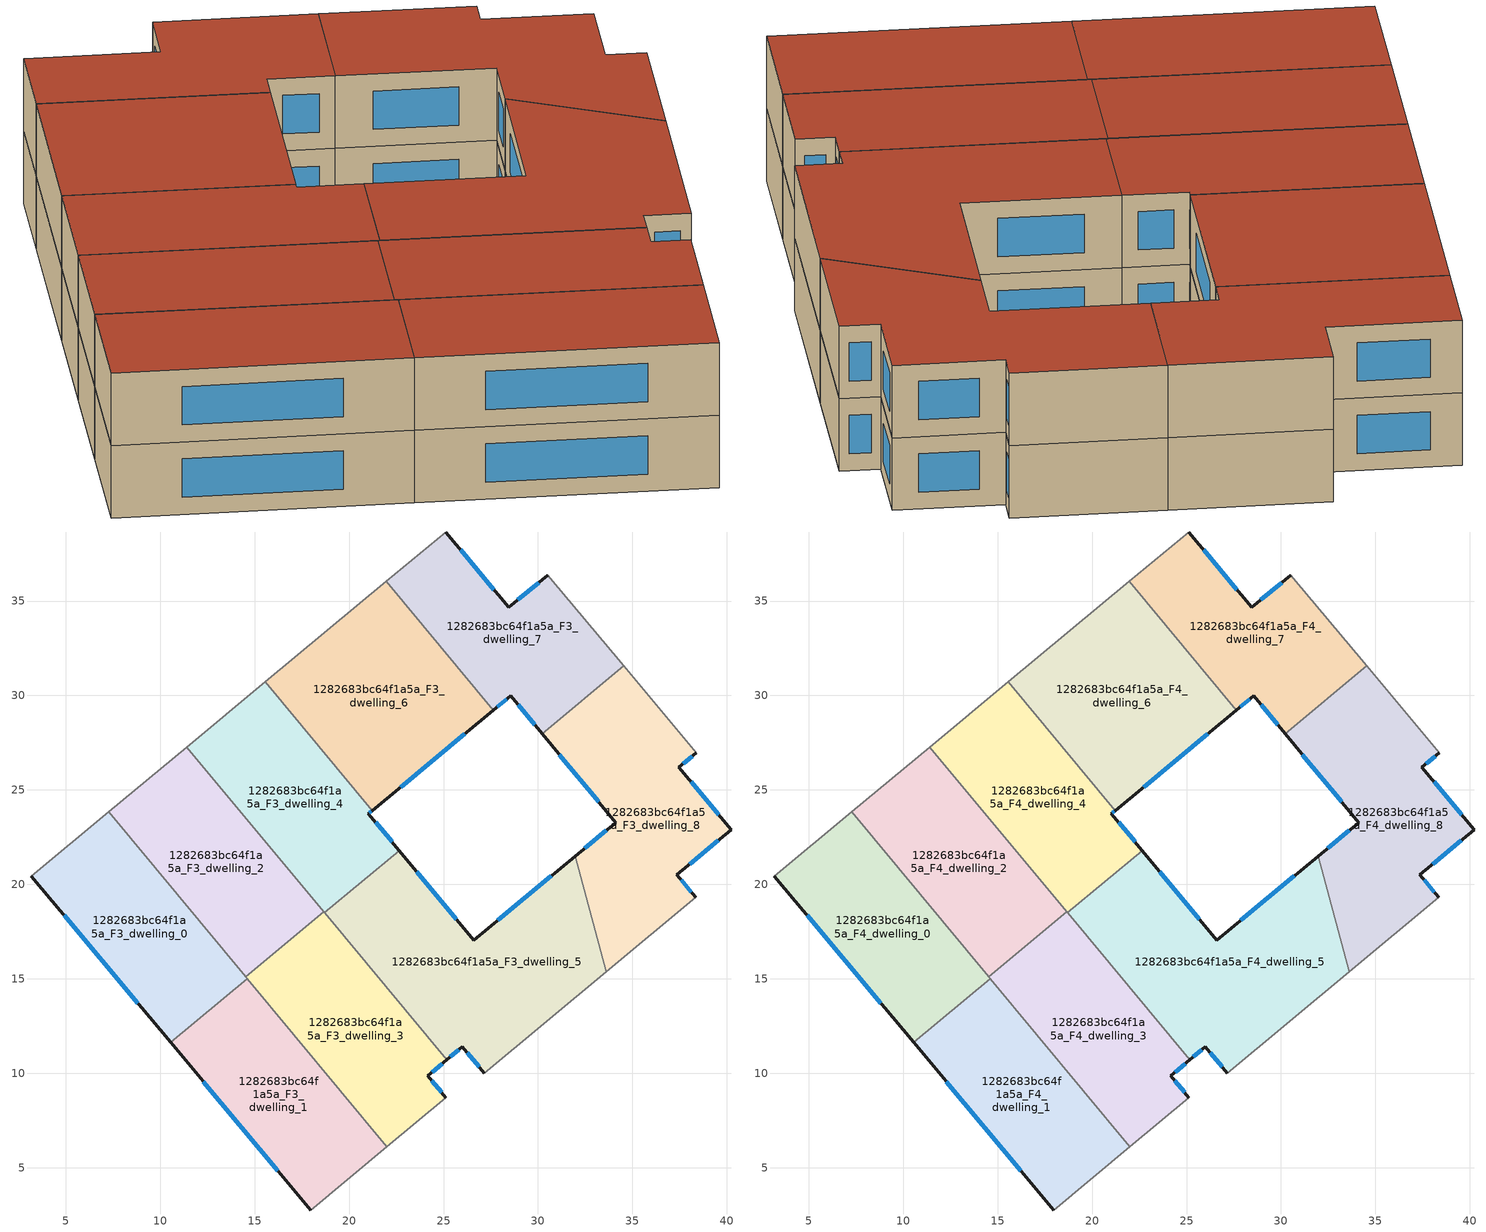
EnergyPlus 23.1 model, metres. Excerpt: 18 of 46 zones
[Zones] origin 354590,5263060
1282683bc64f1a5a_F3_dwelling_0
 floor to 1282683bc64f1a5a_F2_dwelling_0 (EU_floor_Construction): 7.27,23.84 14.61,15.01 10.55,11.63 3.18,20.44 z9
 wall outside (EU_wall_Construction): 3.18,20.44 10.55,11.63 z9:12
 wall to 1282683bc64f1a5a_F3_dwelling_1 (EU_wall_Construction): 10.55,11.63 14.61,15.01 z9:12
 wall adiabatic (EU_wall_Construction): 7.27,23.84 3.18,20.44 z9:12
 wall to 1282683bc64f1a5a_F3_dwelling_2 (EU_wall_Construction): 14.52,15.12 7.27,23.84 z9:12
 wall to 1282683bc64f1a5a_F3_dwelling_3 (EU_wall_Construction): 14.61,15.01 14.52,15.12 z9:12
 window (EU_Window_Construction): 4.91,18.37 8.82,13.7 z9.7:11.3
1282683bc64f1a5a_F3_dwelling_1
 floor to 1282683bc64f1a5a_F2_dwelling_1 (EU_floor_Construction): 14.61,15.01 22,6.12 17.96,2.76 10.55,11.63 z9
 wall outside (EU_wall_Construction): 10.55,11.63 17.96,2.76 z9:12
 wall adiabatic (EU_wall_Construction): 17.96,2.76 22,6.12 z9:12
 wall to 1282683bc64f1a5a_F3_dwelling_3 (EU_wall_Construction): 22,6.12 14.61,15.01 z9:12
 window (EU_Window_Construction): 12.29,9.55 16.22,4.84 z9.7:11.3
1282683bc64f1a5a_F3_dwelling_2
 floor to 1282683bc64f1a5a_F2_dwelling_2 (EU_floor_Construction): 11.41,27.27 18.65,18.55 14.52,15.12 7.27,23.84 z9
 wall to 1282683bc64f1a5a_F3_dwelling_3 (EU_wall_Construction): 14.52,15.12 18.65,18.55 z9:12
 wall adiabatic (EU_wall_Construction): 11.41,27.27 7.27,23.84 z9:12
 wall to 1282683bc64f1a5a_F3_dwelling_4 (EU_wall_Construction): 18.65,18.55 11.41,27.27 z9:12
1282683bc64f1a5a_F3_dwelling_3
 floor to 1282683bc64f1a5a_F2_dwelling_3 (EU_floor_Construction): 18.65,18.55 25.16,10.71 24.15,9.87 25.12,8.71 22,6.12 14.52,15.12 z9
 wall outside (EU_wall_Construction): 25.12,8.71 24.15,9.87 25.16,10.71 z9:12
 wall adiabatic (EU_wall_Construction): 22,6.12 25.12,8.71 z9:12
 wall to 1282683bc64f1a5a_F3_dwelling_5 (EU_wall_Construction): 25.16,10.71 18.7,18.5 z9:12
 wall to 1282683bc64f1a5a_F3_dwelling_4 (EU_wall_Construction): 18.7,18.5 18.65,18.55 z9:12
 window (EU_Window_Construction): 24.39,10.07 24.93,10.51 / 24.9,8.98 24.38,9.6 z9.7:11.3
1282683bc64f1a5a_F3_dwelling_4
 floor to 1282683bc64f1a5a_F2_dwelling_4 (EU_floor_Construction): 21.22,23.91 21.02,23.75 22.65,21.78 18.7,18.5 11.41,27.27 15.56,30.72 z9
 wall outside (EU_wall_Construction): 22.65,21.78 21.02,23.75 21.22,23.91 z9:12
 wall to 1282683bc64f1a5a_F3_dwelling_5 (EU_wall_Construction): 18.7,18.5 22.65,21.78 z9:12
 wall adiabatic (EU_wall_Construction): 15.56,30.72 11.41,27.27 z9:12
 wall to 1282683bc64f1a5a_F3_dwelling_6 (EU_wall_Construction): 21.22,23.91 15.56,30.72 z9:12
 window (EU_Window_Construction): 21.07,23.78 21.17,23.87 / 22.27,22.24 21.41,23.28 z9.7:11.3
1282683bc64f1a5a_F3_dwelling_5
 floor to 1282683bc64f1a5a_F2_dwelling_5 (EU_floor_Construction): 31.98,21.5 33.61,15.37 27.15,10 25.99,11.4 25.16,10.71 18.7,18.5 22.65,21.78 26.6,17.05 z9
 wall outside (EU_wall_Construction): 31.98,21.5 26.6,17.05 22.65,21.78 / 25.16,10.71 25.99,11.4 27.15,10 z9:12
 wall to 1282683bc64f1a5a_F3_dwelling_8 (EU_wall_Construction): 33.61,15.37 31.98,21.5 z9:12
 wall adiabatic (EU_wall_Construction): 27.15,10 33.61,15.37 z9:12
 window (EU_Window_Construction): 25.67,18.16 23.58,20.67 / 30.71,20.45 27.86,18.09 / 26.26,11.07 26.88,10.33 / 25.36,10.87 25.8,11.24 z9.7:11.3
1282683bc64f1a5a_F3_dwelling_6
 floor to 1282683bc64f1a5a_F2_dwelling_6 (EU_floor_Construction): 21.96,36.04 27.63,29.21 21.22,23.91 15.56,30.72 z9
 wall outside (EU_wall_Construction): 21.22,23.91 27.63,29.21 z9:12
 wall adiabatic (EU_wall_Construction): 21.96,36.04 15.56,30.72 z9:12
 wall to 1282683bc64f1a5a_F3_dwelling_7 (EU_wall_Construction): 27.63,29.21 21.96,36.04 z9:12
 window (EU_Window_Construction): 22.72,25.15 26.13,27.97 z9.7:11.3
1282683bc64f1a5a_F3_dwelling_7
 floor to 1282683bc64f1a5a_F2_dwelling_7 (EU_floor_Construction): 30.52,36.38 34.54,31.57 30.21,27.98 28.55,29.97 27.63,29.21 21.96,36.04 25.11,38.66 28.45,34.66 z9
 wall outside (EU_wall_Construction): 27.63,29.21 28.55,29.97 30.21,27.98 / 30.52,36.38 28.45,34.66 25.11,38.66 z9:12
 wall adiabatic (EU_wall_Construction): 25.11,38.66 21.96,36.04 / 34.54,31.57 30.52,36.38 z9:12
 wall to 1282683bc64f1a5a_F3_dwelling_8 (EU_wall_Construction): 30.21,27.98 34.54,31.57 z9:12
 window (EU_Window_Construction): 27.85,29.39 28.34,29.8 / 27.67,35.6 25.9,37.72 / 30.04,35.97 28.94,35.06 / 28.94,29.5 29.82,28.45 z9.7:11.3
1282683bc64f1a5a_F3_dwelling_8
 floor to 1282683bc64f1a5a_F2_dwelling_8 (EU_floor_Construction): 38.39,26.96 37.46,26.19 40.22,22.9 37.35,20.51 38.35,19.31 33.61,15.37 31.98,21.5 34.12,23.28 30.21,27.98 34.54,31.57 z9
 wall outside (EU_wall_Construction): 30.21,27.98 34.12,23.28 31.98,21.5 / 38.35,19.31 37.35,20.51 40.22,22.9 37.46,26.19 38.39,26.96 z9:12
 wall adiabatic (EU_wall_Construction): 38.39,26.96 34.54,31.57 / 33.61,15.37 38.35,19.31 z9:12
 window (EU_Window_Construction): 31.13,26.87 33.2,24.38 / 37.68,26.37 38.17,26.78 / 39.58,23.67 38.11,25.42 / 38.03,21.08 39.55,22.34 / 38.12,19.59 37.59,20.23 / 33.62,22.86 32.48,21.92 z9.7:11.3
1282683bc64f1a5a_F4_dwelling_0
 floor to 1282683bc64f1a5a_F3_dwelling_0 (EU_floor_Construction): 7.27,23.84 14.61,15.01 10.55,11.63 3.18,20.44 z12
 wall outside (EU_wall_Construction): 3.18,20.44 10.55,11.63 z12:15
 wall to 1282683bc64f1a5a_F4_dwelling_1 (EU_wall_Construction): 10.55,11.63 14.61,15.01 z12:15
 wall adiabatic (EU_wall_Construction): 7.27,23.84 3.18,20.44 z12:15
 wall to 1282683bc64f1a5a_F4_dwelling_2 (EU_wall_Construction): 14.52,15.12 7.27,23.84 z12:15
 wall to 1282683bc64f1a5a_F4_dwelling_3 (EU_wall_Construction): 14.61,15.01 14.52,15.12 z12:15
 window (EU_Window_Construction): 4.91,18.37 8.82,13.7 z12.7:14.3
 roof outside (EU_roof_Construction): 14.61,15.01 7.27,23.84 3.18,20.44 10.55,11.63 z15
1282683bc64f1a5a_F4_dwelling_1
 floor to 1282683bc64f1a5a_F3_dwelling_1 (EU_floor_Construction): 14.61,15.01 22,6.12 17.96,2.76 10.55,11.63 z12
 wall outside (EU_wall_Construction): 10.55,11.63 17.96,2.76 z12:15
 wall adiabatic (EU_wall_Construction): 17.96,2.76 22,6.12 z12:15
 wall to 1282683bc64f1a5a_F4_dwelling_3 (EU_wall_Construction): 22,6.12 14.61,15.01 z12:15
 window (EU_Window_Construction): 12.29,9.55 16.22,4.84 z12.7:14.3
 roof outside (EU_roof_Construction): 22,6.12 14.61,15.01 10.55,11.63 17.96,2.76 z15
1282683bc64f1a5a_F4_dwelling_2
 floor to 1282683bc64f1a5a_F3_dwelling_2 (EU_floor_Construction): 11.41,27.27 18.65,18.55 14.52,15.12 7.27,23.84 z12
 wall to 1282683bc64f1a5a_F4_dwelling_3 (EU_wall_Construction): 14.52,15.12 18.65,18.55 z12:15
 wall adiabatic (EU_wall_Construction): 11.41,27.27 7.27,23.84 z12:15
 wall to 1282683bc64f1a5a_F4_dwelling_4 (EU_wall_Construction): 18.65,18.55 11.41,27.27 z12:15
 roof outside (EU_roof_Construction): 18.65,18.55 11.41,27.27 7.27,23.84 14.52,15.12 z15
1282683bc64f1a5a_F4_dwelling_3
 floor to 1282683bc64f1a5a_F3_dwelling_3 (EU_floor_Construction): 18.65,18.55 25.16,10.71 24.15,9.87 25.12,8.71 22,6.12 14.52,15.12 z12
 wall outside (EU_wall_Construction): 25.12,8.71 24.15,9.87 25.16,10.71 z12:15
 wall adiabatic (EU_wall_Construction): 22,6.12 25.12,8.71 z12:15
 wall to 1282683bc64f1a5a_F4_dwelling_5 (EU_wall_Construction): 25.16,10.71 18.7,18.5 z12:15
 wall to 1282683bc64f1a5a_F4_dwelling_4 (EU_wall_Construction): 18.7,18.5 18.65,18.55 z12:15
 window (EU_Window_Construction): 24.39,10.07 24.93,10.51 / 24.9,8.98 24.38,9.6 z12.7:14.3
 roof outside (EU_roof_Construction): 25.12,8.71 24.15,9.87 25.16,10.71 18.65,18.55 14.52,15.12 22,6.12 z15
1282683bc64f1a5a_F4_dwelling_4
 floor to 1282683bc64f1a5a_F3_dwelling_4 (EU_floor_Construction): 21.22,23.91 21.02,23.75 22.65,21.78 18.7,18.5 11.41,27.27 15.56,30.72 z12
 wall outside (EU_wall_Construction): 22.65,21.78 21.02,23.75 21.22,23.91 z12:15
 wall to 1282683bc64f1a5a_F4_dwelling_5 (EU_wall_Construction): 18.7,18.5 22.65,21.78 z12:15
 wall adiabatic (EU_wall_Construction): 15.56,30.72 11.41,27.27 z12:15
 wall to 1282683bc64f1a5a_F4_dwelling_6 (EU_wall_Construction): 21.22,23.91 15.56,30.72 z12:15
 window (EU_Window_Construction): 21.07,23.78 21.17,23.87 / 22.27,22.24 21.41,23.28 z12.7:14.3
 roof outside (EU_roof_Construction): 22.65,21.78 21.02,23.75 21.22,23.91 15.56,30.72 11.41,27.27 18.7,18.5 z15
1282683bc64f1a5a_F4_dwelling_5
 floor to 1282683bc64f1a5a_F3_dwelling_5 (EU_floor_Construction): 31.98,21.5 33.61,15.37 27.15,10 25.99,11.4 25.16,10.71 18.7,18.5 22.65,21.78 26.6,17.05 z12
 wall outside (EU_wall_Construction): 31.98,21.5 26.6,17.05 22.65,21.78 / 25.16,10.71 25.99,11.4 27.15,10 z12:15
 wall to 1282683bc64f1a5a_F4_dwelling_8 (EU_wall_Construction): 33.61,15.37 31.98,21.5 z12:15
 wall adiabatic (EU_wall_Construction): 27.15,10 33.61,15.37 z12:15
 window (EU_Window_Construction): 25.67,18.16 23.58,20.67 / 30.71,20.45 27.86,18.09 / 26.26,11.07 26.88,10.33 / 25.36,10.87 25.8,11.24 z12.7:14.3
 roof outside (EU_roof_Construction): 33.61,15.37 31.98,21.5 26.6,17.05 22.65,21.78 18.7,18.5 25.16,10.71 25.99,11.4 27.15,10 z15
1282683bc64f1a5a_F4_dwelling_6
 floor to 1282683bc64f1a5a_F3_dwelling_6 (EU_floor_Construction): 21.96,36.04 27.63,29.21 21.22,23.91 15.56,30.72 z12
 wall outside (EU_wall_Construction): 21.22,23.91 27.63,29.21 z12:15
 wall adiabatic (EU_wall_Construction): 21.96,36.04 15.56,30.72 z12:15
 wall to 1282683bc64f1a5a_F4_dwelling_7 (EU_wall_Construction): 27.63,29.21 21.96,36.04 z12:15
 window (EU_Window_Construction): 22.72,25.15 26.13,27.97 z12.7:14.3
 roof outside (EU_roof_Construction): 27.63,29.21 21.96,36.04 15.56,30.72 21.22,23.91 z15
1282683bc64f1a5a_F4_dwelling_7
 floor to 1282683bc64f1a5a_F3_dwelling_7 (EU_floor_Construction): 30.52,36.38 34.54,31.57 30.21,27.98 28.55,29.97 27.63,29.21 21.96,36.04 25.11,38.66 28.45,34.66 z12
 wall outside (EU_wall_Construction): 27.63,29.21 28.55,29.97 30.21,27.98 / 30.52,36.38 28.45,34.66 25.11,38.66 z12:15
 wall adiabatic (EU_wall_Construction): 25.11,38.66 21.96,36.04 / 34.54,31.57 30.52,36.38 z12:15
 wall to 1282683bc64f1a5a_F4_dwelling_8 (EU_wall_Construction): 30.21,27.98 34.54,31.57 z12:15
 window (EU_Window_Construction): 27.85,29.39 28.34,29.8 / 27.67,35.6 25.9,37.72 / 30.04,35.97 28.94,35.06 / 28.94,29.5 29.82,28.45 z12.7:14.3
 roof outside (EU_roof_Construction): 34.54,31.57 30.52,36.38 28.45,34.66 25.11,38.66 21.96,36.04 27.63,29.21 28.55,29.97 30.21,27.98 z15
1282683bc64f1a5a_F4_dwelling_8
 floor to 1282683bc64f1a5a_F3_dwelling_8 (EU_floor_Construction): 38.39,26.96 37.46,26.19 40.22,22.9 37.35,20.51 38.35,19.31 33.61,15.37 31.98,21.5 34.12,23.28 30.21,27.98 34.54,31.57 z12
 wall outside (EU_wall_Construction): 30.21,27.98 34.12,23.28 31.98,21.5 / 38.35,19.31 37.35,20.51 40.22,22.9 37.46,26.19 38.39,26.96 z12:15
 wall adiabatic (EU_wall_Construction): 38.39,26.96 34.54,31.57 / 33.61,15.37 38.35,19.31 z12:15
 window (EU_Window_Construction): 31.13,26.87 33.2,24.38 / 37.68,26.37 38.17,26.78 / 39.58,23.67 38.11,25.42 / 38.03,21.08 39.55,22.34 / 38.12,19.59 37.59,20.23 / 33.62,22.86 32.48,21.92 z12.7:14.3
 roof outside (EU_roof_Construction): 38.35,19.31 37.35,20.51 40.22,22.9 37.46,26.19 38.39,26.96 34.54,31.57 30.21,27.98 34.12,23.28 31.98,21.5 33.61,15.37 z15
[Building]
EU S2 Campaign: North Axis=0; Terrain=City; Solar Distribution=FullExterior
[Site:Location]
Budapest.Ferenc.Liszt.Intl.AP: Latitude=47.437; Longitude=19.256; Time Zone=1; Elevation=185
[SizingPeriod:WeatherFileDays]
AnnualSizingPeriod: Begin Month=1; Begin Day of Month=1; End Month=12; End Day of Month=31; Day of Week for Start Day=Monday; Use Weather File Daylight Saving Period=No; Use Weather File Rain and Snow Indicators=No
[MATERIAL]
EU_InternalMass_Material: Roughness=MediumRough; Thickness=0.1; Conductivity=1; Density=1800; Specific Heat=900; Thermal Absorptance=0.9; Solar Absorptance=0.7; Visible Absorptance=0.7
[MATERIAL:NOMASS] Roughness=MediumRough; Thermal Absorptance=0.9; Solar Absorptance=0.7; Visible Absorptance=0.7
Name | Thermal Resistance
EU_wall_NoMass | 0.832559
EU_roof_NoMass | 1.39638
EU_floor_NoMass | 0.872794
[WINDOWMATERIAL:SIMPLEGLAZINGSYSTEM]
EU_Window_SimpleGlazing: UFactor=2.79869; Solar Heat Gain Coefficient=0.75; Visible Transmittance=0.75
[CONSTRUCTION]
EU_wall_Construction: EU_wall_NoMass
EU_roof_Construction: EU_roof_NoMass
EU_floor_Construction: EU_floor_NoMass
EU_Window_Construction: EU_Window_SimpleGlazing
EU_InternalMass_Construction: EU_InternalMass_Material
[ZONE] Type=1; Multiplier=1; Ceiling Height=autocalculate; Floor Area=autocalculate; Part of Total Floor Area=Yes
Name | Volume
1282683bc64f1a5a_F3_dwelling_0; 1282683bc64f1a5a_F4_dwelling_0 | 182.699
1282683bc64f1a5a_F3_dwelling_1; 1282683bc64f1a5a_F4_dwelling_1 | 182.711
1282683bc64f1a5a_F3_dwelling_2; 1282683bc64f1a5a_F4_dwelling_2 | 182.735
1282683bc64f1a5a_F3_dwelling_3; 1282683bc64f1a5a_F4_dwelling_3 | 182.743
1282683bc64f1a5a_F3_dwelling_4; 1282683bc64f1a5a_F4_dwelling_4 | 182.741
1282683bc64f1a5a_F3_dwelling_5; 1282683bc64f1a5a_F4_dwelling_5 | 276.238
1282683bc64f1a5a_F3_dwelling_6; 1282683bc64f1a5a_F4_dwelling_6 | 221.462
1282683bc64f1a5a_F3_dwelling_7; 1282683bc64f1a5a_F4_dwelling_7 | 182.712
1282683bc64f1a5a_F3_dwelling_8; 1282683bc64f1a5a_F4_dwelling_8 | 233.191
[INTERNALMASS] Construction=EU_InternalMass_Construction
Name | Zone or ZoneList | Surface Area
1282683bc64f1a5a_F3_dwelling_0_EU_InternalMass | 1282683bc64f1a5a_F3_dwelling_0 | 60.8996
1282683bc64f1a5a_F3_dwelling_1_EU_InternalMass | 1282683bc64f1a5a_F3_dwelling_1 | 60.9037
1282683bc64f1a5a_F3_dwelling_2_EU_InternalMass | 1282683bc64f1a5a_F3_dwelling_2 | 60.9118
1282683bc64f1a5a_F3_dwelling_3_EU_InternalMass | 1282683bc64f1a5a_F3_dwelling_3 | 60.9142
1282683bc64f1a5a_F3_dwelling_4_EU_InternalMass | 1282683bc64f1a5a_F3_dwelling_4 | 60.9135
1282683bc64f1a5a_F3_dwelling_5_EU_InternalMass | 1282683bc64f1a5a_F3_dwelling_5 | 92.0782
1282683bc64f1a5a_F3_dwelling_6_EU_InternalMass | 1282683bc64f1a5a_F3_dwelling_6 | 73.8208
1282683bc64f1a5a_F3_dwelling_7_EU_InternalMass | 1282683bc64f1a5a_F3_dwelling_7 | 60.904
1282683bc64f1a5a_F3_dwelling_8_EU_InternalMass | 1282683bc64f1a5a_F3_dwelling_8 | 77.7313
1282683bc64f1a5a_F4_dwelling_0_EU_InternalMass | 1282683bc64f1a5a_F4_dwelling_0 | 60.8996
1282683bc64f1a5a_F4_dwelling_1_EU_InternalMass | 1282683bc64f1a5a_F4_dwelling_1 | 60.9037
1282683bc64f1a5a_F4_dwelling_2_EU_InternalMass | 1282683bc64f1a5a_F4_dwelling_2 | 60.9118
1282683bc64f1a5a_F4_dwelling_3_EU_InternalMass | 1282683bc64f1a5a_F4_dwelling_3 | 60.9142
1282683bc64f1a5a_F4_dwelling_4_EU_InternalMass | 1282683bc64f1a5a_F4_dwelling_4 | 60.9135
1282683bc64f1a5a_F4_dwelling_5_EU_InternalMass | 1282683bc64f1a5a_F4_dwelling_5 | 92.0782
1282683bc64f1a5a_F4_dwelling_6_EU_InternalMass | 1282683bc64f1a5a_F4_dwelling_6 | 73.8208
1282683bc64f1a5a_F4_dwelling_7_EU_InternalMass | 1282683bc64f1a5a_F4_dwelling_7 | 60.904
1282683bc64f1a5a_F4_dwelling_8_EU_InternalMass | 1282683bc64f1a5a_F4_dwelling_8 | 77.7313
[OTHEREQUIPMENT] Fuel Type=Electricity; Design Level Calculation Method=Watts/Area; Power per Zone Floor Area=1; Fraction Latent=0; Fraction Radiant=0; Fraction Lost=0; Carbon Dioxide Generation Rate=0; EndUse Subcategory=EU_Step8_InternalGains
Name | Zone or ZoneList or Space or SpaceList | Schedule
EU_Step8_InternalGain_1282683bc64f1a5a_F3_dwelling_0_f000 | 1282683bc64f1a5a_F3_dwelling_0 | EU_Step8_GainSchedule_1282683bc64f1a5a_F3_dwelling_0_f000
EU_Step8_InternalGain_1282683bc64f1a5a_F3_dwelling_1_f000 | 1282683bc64f1a5a_F3_dwelling_1 | EU_Step8_GainSchedule_1282683bc64f1a5a_F3_dwelling_1_f000
EU_Step8_InternalGain_1282683bc64f1a5a_F3_dwelling_2_f000 | 1282683bc64f1a5a_F3_dwelling_2 | EU_Step8_GainSchedule_1282683bc64f1a5a_F3_dwelling_2_f000
EU_Step8_InternalGain_1282683bc64f1a5a_F3_dwelling_3_f000 | 1282683bc64f1a5a_F3_dwelling_3 | EU_Step8_GainSchedule_1282683bc64f1a5a_F3_dwelling_3_f000
EU_Step8_InternalGain_1282683bc64f1a5a_F3_dwelling_4_f000 | 1282683bc64f1a5a_F3_dwelling_4 | EU_Step8_GainSchedule_1282683bc64f1a5a_F3_dwelling_4_f000
EU_Step8_InternalGain_1282683bc64f1a5a_F3_dwelling_5_f000 | 1282683bc64f1a5a_F3_dwelling_5 | EU_Step8_GainSchedule_1282683bc64f1a5a_F3_dwelling_5_f000
EU_Step8_InternalGain_1282683bc64f1a5a_F3_dwelling_6_f000 | 1282683bc64f1a5a_F3_dwelling_6 | EU_Step8_GainSchedule_1282683bc64f1a5a_F3_dwelling_6_f000
EU_Step8_InternalGain_1282683bc64f1a5a_F3_dwelling_7_f000 | 1282683bc64f1a5a_F3_dwelling_7 | EU_Step8_GainSchedule_1282683bc64f1a5a_F3_dwelling_7_f000
EU_Step8_InternalGain_1282683bc64f1a5a_F3_dwelling_8_f000 | 1282683bc64f1a5a_F3_dwelling_8 | EU_Step8_GainSchedule_1282683bc64f1a5a_F3_dwelling_8_f000
EU_Step8_InternalGain_1282683bc64f1a5a_F4_dwelling_0_f000 | 1282683bc64f1a5a_F4_dwelling_0 | EU_Step8_GainSchedule_1282683bc64f1a5a_F4_dwelling_0_f000
EU_Step8_InternalGain_1282683bc64f1a5a_F4_dwelling_1_f000 | 1282683bc64f1a5a_F4_dwelling_1 | EU_Step8_GainSchedule_1282683bc64f1a5a_F4_dwelling_1_f000
EU_Step8_InternalGain_1282683bc64f1a5a_F4_dwelling_2_f000 | 1282683bc64f1a5a_F4_dwelling_2 | EU_Step8_GainSchedule_1282683bc64f1a5a_F4_dwelling_2_f000
EU_Step8_InternalGain_1282683bc64f1a5a_F4_dwelling_3_f000 | 1282683bc64f1a5a_F4_dwelling_3 | EU_Step8_GainSchedule_1282683bc64f1a5a_F4_dwelling_3_f000
EU_Step8_InternalGain_1282683bc64f1a5a_F4_dwelling_4_f000 | 1282683bc64f1a5a_F4_dwelling_4 | EU_Step8_GainSchedule_1282683bc64f1a5a_F4_dwelling_4_f000
EU_Step8_InternalGain_1282683bc64f1a5a_F4_dwelling_5_f000 | 1282683bc64f1a5a_F4_dwelling_5 | EU_Step8_GainSchedule_1282683bc64f1a5a_F4_dwelling_5_f000
EU_Step8_InternalGain_1282683bc64f1a5a_F4_dwelling_6_f000 | 1282683bc64f1a5a_F4_dwelling_6 | EU_Step8_GainSchedule_1282683bc64f1a5a_F4_dwelling_6_f000
EU_Step8_InternalGain_1282683bc64f1a5a_F4_dwelling_7_f000 | 1282683bc64f1a5a_F4_dwelling_7 | EU_Step8_GainSchedule_1282683bc64f1a5a_F4_dwelling_7_f000
EU_Step8_InternalGain_1282683bc64f1a5a_F4_dwelling_8_f000 | 1282683bc64f1a5a_F4_dwelling_8 | EU_Step8_GainSchedule_1282683bc64f1a5a_F4_dwelling_8_f000
[ZONEVENTILATION:DESIGNFLOWRATE] Schedule=EU_AlwaysOn; Design Flow Rate Calculation Method=AirChanges/Hour; Air Changes per Hour=0.475469; Ventilation Type=Natural; Fan Pressure Rise=0; Fan Total Efficiency=1; Constant Term Coefficient=1; Temperature Term Coefficient=0; Velocity Term Coefficient=0; Velocity Squared Term Coefficient=0; Minimum Indoor Temperature=-100; Maximum Indoor Temperature=100; Delta Temperature=-100; Minimum Outdoor Temperature=-100; Maximum Outdoor Temperature=100; Maximum Wind Speed=40
Name | Zone or ZoneList or Space or SpaceList
EU_ConstantAir_1282683bc64f1a5a_F3_dwelling_0 | 1282683bc64f1a5a_F3_dwelling_0
EU_ConstantAir_1282683bc64f1a5a_F3_dwelling_1 | 1282683bc64f1a5a_F3_dwelling_1
EU_ConstantAir_1282683bc64f1a5a_F3_dwelling_2 | 1282683bc64f1a5a_F3_dwelling_2
EU_ConstantAir_1282683bc64f1a5a_F3_dwelling_3 | 1282683bc64f1a5a_F3_dwelling_3
EU_ConstantAir_1282683bc64f1a5a_F3_dwelling_4 | 1282683bc64f1a5a_F3_dwelling_4
EU_ConstantAir_1282683bc64f1a5a_F3_dwelling_5 | 1282683bc64f1a5a_F3_dwelling_5
EU_ConstantAir_1282683bc64f1a5a_F3_dwelling_6 | 1282683bc64f1a5a_F3_dwelling_6
EU_ConstantAir_1282683bc64f1a5a_F3_dwelling_7 | 1282683bc64f1a5a_F3_dwelling_7
EU_ConstantAir_1282683bc64f1a5a_F3_dwelling_8 | 1282683bc64f1a5a_F3_dwelling_8
EU_ConstantAir_1282683bc64f1a5a_F4_dwelling_0 | 1282683bc64f1a5a_F4_dwelling_0
EU_ConstantAir_1282683bc64f1a5a_F4_dwelling_1 | 1282683bc64f1a5a_F4_dwelling_1
EU_ConstantAir_1282683bc64f1a5a_F4_dwelling_2 | 1282683bc64f1a5a_F4_dwelling_2
EU_ConstantAir_1282683bc64f1a5a_F4_dwelling_3 | 1282683bc64f1a5a_F4_dwelling_3
EU_ConstantAir_1282683bc64f1a5a_F4_dwelling_4 | 1282683bc64f1a5a_F4_dwelling_4
EU_ConstantAir_1282683bc64f1a5a_F4_dwelling_5 | 1282683bc64f1a5a_F4_dwelling_5
EU_ConstantAir_1282683bc64f1a5a_F4_dwelling_6 | 1282683bc64f1a5a_F4_dwelling_6
EU_ConstantAir_1282683bc64f1a5a_F4_dwelling_7 | 1282683bc64f1a5a_F4_dwelling_7
EU_ConstantAir_1282683bc64f1a5a_F4_dwelling_8 | 1282683bc64f1a5a_F4_dwelling_8
[HVACTEMPLATE:THERMOSTAT] Constant Heating Setpoint=20; Constant Cooling Setpoint=50
EU_HeatOnly_1282683bc64f1a5a_F0_dwelling_0; EU_HeatOnly_1282683bc64f1a5a_F0_dwelling_1; EU_HeatOnly_1282683bc64f1a5a_F0_dwelling_2; EU_HeatOnly_1282683bc64f1a5a_F0_dwelling_3; EU_HeatOnly_1282683bc64f1a5a_F0_dwelling_4; EU_HeatOnly_1282683bc64f1a5a_F0_dwelling_5; EU_HeatOnly_1282683bc64f1a5a_F0_dwelling_6; EU_HeatOnly_1282683bc64f1a5a_F0_dwelling_7; EU_HeatOnly_1282683bc64f1a5a_F0_dwelling_8; EU_HeatOnly_1282683bc64f1a5a_F0_dwelling_9; EU_HeatOnly_1282683bc64f1a5a_F1_dwelling_0; EU_HeatOnly_1282683bc64f1a5a_F1_dwelling_1; EU_HeatOnly_1282683bc64f1a5a_F1_dwelling_2; EU_HeatOnly_1282683bc64f1a5a_F1_dwelling_3; EU_HeatOnly_1282683bc64f1a5a_F1_dwelling_4; EU_HeatOnly_1282683bc64f1a5a_F1_dwelling_5; EU_HeatOnly_1282683bc64f1a5a_F1_dwelling_6; EU_HeatOnly_1282683bc64f1a5a_F1_dwelling_7; EU_HeatOnly_1282683bc64f1a5a_F1_dwelling_8; EU_HeatOnly_1282683bc64f1a5a_F2_dwelling_0; EU_HeatOnly_1282683bc64f1a5a_F2_dwelling_1; EU_HeatOnly_1282683bc64f1a5a_F2_dwelling_2; EU_HeatOnly_1282683bc64f1a5a_F2_dwelling_3; EU_HeatOnly_1282683bc64f1a5a_F2_dwelling_4; EU_HeatOnly_1282683bc64f1a5a_F2_dwelling_5; EU_HeatOnly_1282683bc64f1a5a_F2_dwelling_6; EU_HeatOnly_1282683bc64f1a5a_F2_dwelling_7; EU_HeatOnly_1282683bc64f1a5a_F2_dwelling_8; EU_HeatOnly_1282683bc64f1a5a_F3_dwelling_0; EU_HeatOnly_1282683bc64f1a5a_F3_dwelling_1; EU_HeatOnly_1282683bc64f1a5a_F3_dwelling_2; EU_HeatOnly_1282683bc64f1a5a_F3_dwelling_3; EU_HeatOnly_1282683bc64f1a5a_F3_dwelling_4; EU_HeatOnly_1282683bc64f1a5a_F3_dwelling_5; EU_HeatOnly_1282683bc64f1a5a_F3_dwelling_6; EU_HeatOnly_1282683bc64f1a5a_F3_dwelling_7; EU_HeatOnly_1282683bc64f1a5a_F3_dwelling_8; EU_HeatOnly_1282683bc64f1a5a_F4_dwelling_0; EU_HeatOnly_1282683bc64f1a5a_F4_dwelling_1; EU_HeatOnly_1282683bc64f1a5a_F4_dwelling_2; EU_HeatOnly_1282683bc64f1a5a_F4_dwelling_3; EU_HeatOnly_1282683bc64f1a5a_F4_dwelling_4; EU_HeatOnly_1282683bc64f1a5a_F4_dwelling_5; EU_HeatOnly_1282683bc64f1a5a_F4_dwelling_6; EU_HeatOnly_1282683bc64f1a5a_F4_dwelling_7; EU_HeatOnly_1282683bc64f1a5a_F4_dwelling_8
[HVACTEMPLATE:ZONE:IDEALLOADSAIRSYSTEM] System Availability Schedule=EU_AlwaysOn; Maximum Heating Supply Air Temperature=50; Minimum Cooling Supply Air Temperature=13; Maximum Heating Supply Air Humidity Ratio=0.0156; Minimum Cooling Supply Air Humidity Ratio=0.0077; Heating Limit=NoLimit; Cooling Limit=NoLimit; Heating Availability Schedule=EU_AlwaysOn; Cooling Availability Schedule=EU_CoolingOff; Dehumidification Control Type=ConstantSensibleHeatRatio; Cooling Sensible Heat Ratio=0.7; Dehumidification Setpoint=60; Humidification Control Type=None; Humidification Setpoint=30; Outdoor Air Method=None; Outdoor Air Flow Rate per Person=0.00944; Outdoor Air Flow Rate per Zone Floor Area=0; Outdoor Air Flow Rate per Zone=0; Demand Controlled Ventilation Type=None; Outdoor Air Economizer Type=NoEconomizer; Heat Recovery Type=None; Sensible Heat Recovery Effectiveness=0.7; Latent Heat Recovery Effectiveness=0.65
Name | Template Thermostat
1282683bc64f1a5a_F3_dwelling_0 | EU_HeatOnly_1282683bc64f1a5a_F3_dwelling_0
1282683bc64f1a5a_F3_dwelling_1 | EU_HeatOnly_1282683bc64f1a5a_F3_dwelling_1
1282683bc64f1a5a_F3_dwelling_2 | EU_HeatOnly_1282683bc64f1a5a_F3_dwelling_2
1282683bc64f1a5a_F3_dwelling_3 | EU_HeatOnly_1282683bc64f1a5a_F3_dwelling_3
1282683bc64f1a5a_F3_dwelling_4 | EU_HeatOnly_1282683bc64f1a5a_F3_dwelling_4
1282683bc64f1a5a_F3_dwelling_5 | EU_HeatOnly_1282683bc64f1a5a_F3_dwelling_5
1282683bc64f1a5a_F3_dwelling_6 | EU_HeatOnly_1282683bc64f1a5a_F3_dwelling_6
1282683bc64f1a5a_F3_dwelling_7 | EU_HeatOnly_1282683bc64f1a5a_F3_dwelling_7
1282683bc64f1a5a_F3_dwelling_8 | EU_HeatOnly_1282683bc64f1a5a_F3_dwelling_8
1282683bc64f1a5a_F4_dwelling_0 | EU_HeatOnly_1282683bc64f1a5a_F4_dwelling_0
1282683bc64f1a5a_F4_dwelling_1 | EU_HeatOnly_1282683bc64f1a5a_F4_dwelling_1
1282683bc64f1a5a_F4_dwelling_2 | EU_HeatOnly_1282683bc64f1a5a_F4_dwelling_2
1282683bc64f1a5a_F4_dwelling_3 | EU_HeatOnly_1282683bc64f1a5a_F4_dwelling_3
1282683bc64f1a5a_F4_dwelling_4 | EU_HeatOnly_1282683bc64f1a5a_F4_dwelling_4
1282683bc64f1a5a_F4_dwelling_5 | EU_HeatOnly_1282683bc64f1a5a_F4_dwelling_5
1282683bc64f1a5a_F4_dwelling_6 | EU_HeatOnly_1282683bc64f1a5a_F4_dwelling_6
1282683bc64f1a5a_F4_dwelling_7 | EU_HeatOnly_1282683bc64f1a5a_F4_dwelling_7
1282683bc64f1a5a_F4_dwelling_8 | EU_HeatOnly_1282683bc64f1a5a_F4_dwelling_8
[SIZING:ZONE] Zone Cooling Design Supply Air Temperature Input Method=SupplyAirTemperature; Zone Cooling Design Supply Air Temperature=13; Zone Heating Design Supply Air Temperature Input Method=SupplyAirTemperature; Zone Heating Design Supply Air Temperature=50; Zone Cooling Design Supply Air Humidity Ratio=0.008; Zone Heating Design Supply Air Humidity Ratio=0.008; Cooling Design Air Flow Method=DesignDay; Cooling Design Air Flow Rate=0; Cooling Minimum Air Flow per Zone Floor Area=0.000762; Cooling Minimum Air Flow=0; Cooling Minimum Air Flow Fraction=0.2; Heating Design Air Flow Method=DesignDay; Heating Design Air Flow Rate=0; Heating Maximum Air Flow per Zone Floor Area=0.002032; Heating Maximum Air Flow=0.141576; Heating Maximum Air Flow Fraction=0.3; Account for Dedicated Outdoor Air System=No; Dedicated Outdoor Air System Control Strategy=NeutralSupplyAir; Dedicated Outdoor Air Low Setpoint Temperature for Design=autosize; Dedicated Outdoor Air High Setpoint Temperature for Design=autosize; Zone Load Sizing Method=Sensible Load Only No Latent Load; Zone Latent Cooling Design Supply Air Humidity Ratio Input Method=HumidityRatioDifference; Zone Cooling Design Supply Air Humidity Ratio Difference=0.005; Zone Latent Heating Design Supply Air Humidity Ratio Input Method=HumidityRatioDifference; Zone Humidification Design Supply Air Humidity Ratio Difference=0.005
1282683bc64f1a5a_F3_dwelling_0; 1282683bc64f1a5a_F3_dwelling_1; 1282683bc64f1a5a_F3_dwelling_2; 1282683bc64f1a5a_F3_dwelling_3; 1282683bc64f1a5a_F3_dwelling_4; 1282683bc64f1a5a_F3_dwelling_5; 1282683bc64f1a5a_F3_dwelling_6; 1282683bc64f1a5a_F3_dwelling_7; 1282683bc64f1a5a_F3_dwelling_8; 1282683bc64f1a5a_F4_dwelling_0; 1282683bc64f1a5a_F4_dwelling_1; 1282683bc64f1a5a_F4_dwelling_2; 1282683bc64f1a5a_F4_dwelling_3; 1282683bc64f1a5a_F4_dwelling_4; 1282683bc64f1a5a_F4_dwelling_5; 1282683bc64f1a5a_F4_dwelling_6; 1282683bc64f1a5a_F4_dwelling_7; 1282683bc64f1a5a_F4_dwelling_8
[SCHEDULE:CONSTANT]
Name | Hourly Value
EU_AlwaysOn | 1
EU_CoolingOff | 0
[SCHEDULE:FILE] Column Number=1; Rows to Skip at Top=0; Number of Hours of Data=8760; Column Separator=Comma; Interpolate to Timestep=No; Minutes per Item=60; Adjust Schedule for Daylight Savings=Yes
Name | File
EU_Step8_GainSchedule_1282683bc64f1a5a_F3_dwelling_0_f000 | ../../schedules/1282683bc64f1a5a/1282683bc64f1a5a_F3_dwelling_0_f000_gain.csv
EU_Step8_GainSchedule_1282683bc64f1a5a_F3_dwelling_1_f000 | ../../schedules/1282683bc64f1a5a/1282683bc64f1a5a_F3_dwelling_1_f000_gain.csv
EU_Step8_GainSchedule_1282683bc64f1a5a_F3_dwelling_2_f000 | ../../schedules/1282683bc64f1a5a/1282683bc64f1a5a_F3_dwelling_2_f000_gain.csv
EU_Step8_GainSchedule_1282683bc64f1a5a_F3_dwelling_3_f000 | ../../schedules/1282683bc64f1a5a/1282683bc64f1a5a_F3_dwelling_3_f000_gain.csv
EU_Step8_GainSchedule_1282683bc64f1a5a_F3_dwelling_4_f000 | ../../schedules/1282683bc64f1a5a/1282683bc64f1a5a_F3_dwelling_4_f000_gain.csv
EU_Step8_GainSchedule_1282683bc64f1a5a_F3_dwelling_5_f000 | ../../schedules/1282683bc64f1a5a/1282683bc64f1a5a_F3_dwelling_5_f000_gain.csv
EU_Step8_GainSchedule_1282683bc64f1a5a_F3_dwelling_6_f000 | ../../schedules/1282683bc64f1a5a/1282683bc64f1a5a_F3_dwelling_6_f000_gain.csv
EU_Step8_GainSchedule_1282683bc64f1a5a_F3_dwelling_7_f000 | ../../schedules/1282683bc64f1a5a/1282683bc64f1a5a_F3_dwelling_7_f000_gain.csv
EU_Step8_GainSchedule_1282683bc64f1a5a_F3_dwelling_8_f000 | ../../schedules/1282683bc64f1a5a/1282683bc64f1a5a_F3_dwelling_8_f000_gain.csv
EU_Step8_GainSchedule_1282683bc64f1a5a_F4_dwelling_0_f000 | ../../schedules/1282683bc64f1a5a/1282683bc64f1a5a_F4_dwelling_0_f000_gain.csv
EU_Step8_GainSchedule_1282683bc64f1a5a_F4_dwelling_1_f000 | ../../schedules/1282683bc64f1a5a/1282683bc64f1a5a_F4_dwelling_1_f000_gain.csv
EU_Step8_GainSchedule_1282683bc64f1a5a_F4_dwelling_2_f000 | ../../schedules/1282683bc64f1a5a/1282683bc64f1a5a_F4_dwelling_2_f000_gain.csv
EU_Step8_GainSchedule_1282683bc64f1a5a_F4_dwelling_3_f000 | ../../schedules/1282683bc64f1a5a/1282683bc64f1a5a_F4_dwelling_3_f000_gain.csv
EU_Step8_GainSchedule_1282683bc64f1a5a_F4_dwelling_4_f000 | ../../schedules/1282683bc64f1a5a/1282683bc64f1a5a_F4_dwelling_4_f000_gain.csv
EU_Step8_GainSchedule_1282683bc64f1a5a_F4_dwelling_5_f000 | ../../schedules/1282683bc64f1a5a/1282683bc64f1a5a_F4_dwelling_5_f000_gain.csv
EU_Step8_GainSchedule_1282683bc64f1a5a_F4_dwelling_6_f000 | ../../schedules/1282683bc64f1a5a/1282683bc64f1a5a_F4_dwelling_6_f000_gain.csv
EU_Step8_GainSchedule_1282683bc64f1a5a_F4_dwelling_7_f000 | ../../schedules/1282683bc64f1a5a/1282683bc64f1a5a_F4_dwelling_7_f000_gain.csv
EU_Step8_GainSchedule_1282683bc64f1a5a_F4_dwelling_8_f000 | ../../schedules/1282683bc64f1a5a/1282683bc64f1a5a_F4_dwelling_8_f000_gain.csv
